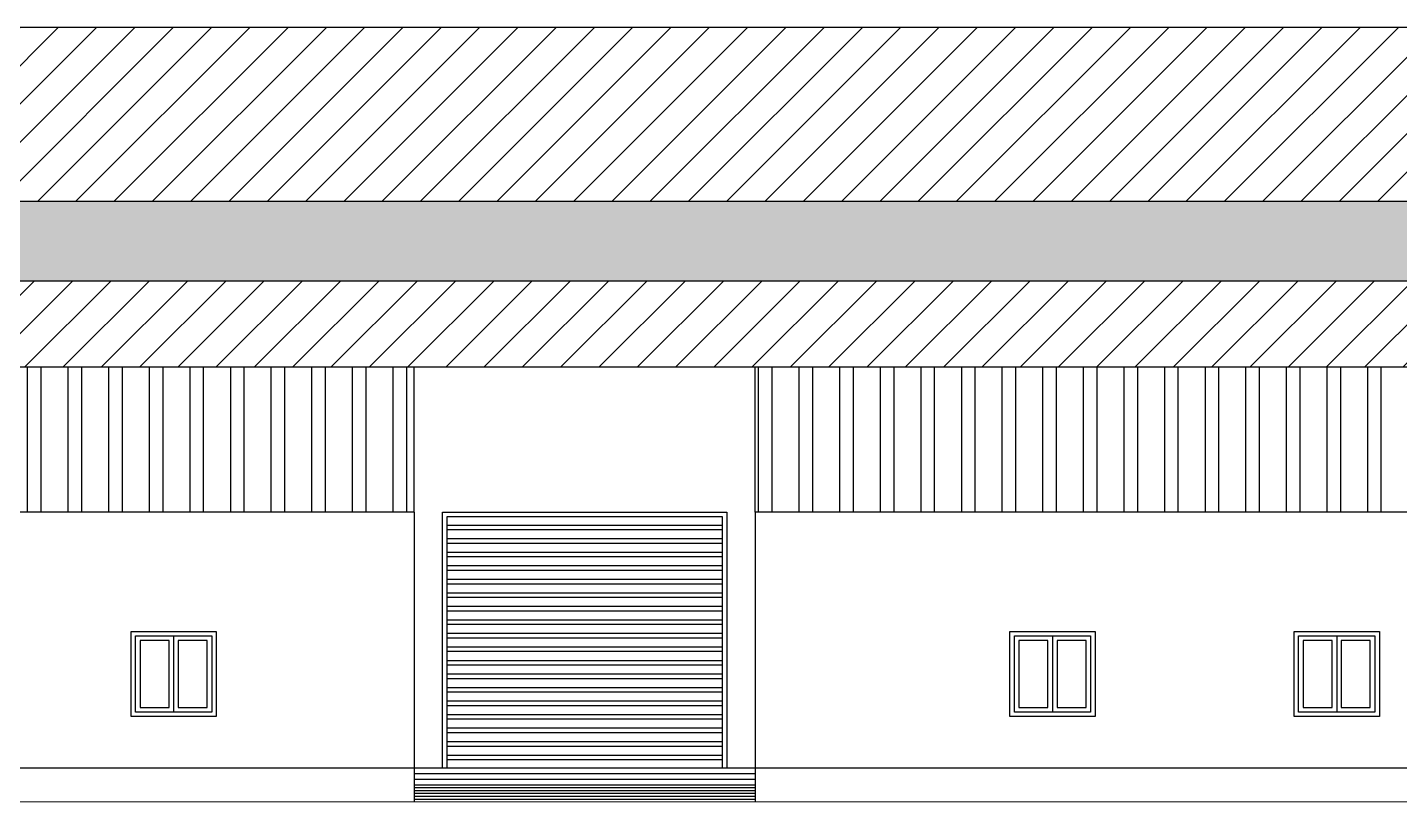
# Model space of a CAD drawing. Header units: metres. Extents: x -488 to 4759, y 38 to 2071.
# Drawn here: x 1135.58 to 1159.71, y 198.35 to 212.03 of the extents above; entities that cross this region are included whole.
import ezdxf

# ---------------------------------------------------------------- set-up
doc = ezdxf.new("R2010")
doc.units = ezdxf.units.M
doc.header["$MEASUREMENT"] = 0
doc.layers.add('0 @ 1', color=7, linetype='Continuous')
doc.styles.add('CODE', font='swissc.ttf', dxfattribs={"height": 0.25})
doc.dimstyles.new('OUTER', dxfattribs={"dimscale": 0, "dimtxt": 0.3, "dimasz": 0.18, "dimexe": 0.18, "dimexo": 0.0625, "dimgap": 0.09, "dimtad": 0, "dimzin": 0, "dimdsep": 46, "dimtxsty": 'CODE', "dimcen": 0.09, "dimse1": 1, "dimse2": 1, "dimclrd": 8, "dimclrt": 1, "dimadec": 0, "dimazin": 0, "dimtfac": 1, "dimtofl": 0, "dimtmove": 0, "dimatfit": 3, "dimfxl": 0, "dimtolj": 1, "dimtzin": 0, "dimarcsym": 0})

# ---------------------------------------------------------------- blocks, each defined once
blk = doc.blocks.new('_ArchTick')
at = {"const_width": 0.15}
blk.add_lwpolyline([(-0.5, -0.5), (0.5, 0.5)], dxfattribs=at)
blk = doc.blocks.new('*D177')
at = {"color": 0, "lineweight": -2}
for p, q in [((1120.032, 198.299), (1120.032, 191.926)), ((1120.032, 184.669), (1120.032, 191.042))]:
    blk.add_line(p, q, dxfattribs=at)
at = {"layer": 'Defpoints', "color": 0, "lineweight": -2}
for p in [(1147.617, 198.299), (1120.032, 184.669), (1147.617, 184.669)]:
    blk.add_point(p, dxfattribs=at)
at = {"color": 0, "lineweight": -2, "xscale": 0.2, "yscale": 0.2, "zscale": 0.2}
for p, rotation in [((1120.032, 198.299), 90), ((1120.032, 184.669), 270)]:
    blk.add_blockref('_ArchTick', p, dxfattribs=dict(at, rotation=rotation))
at = {"color": 0, "lineweight": -2, "insert": (1120.032, 191.484), "char_height": 0.25, "attachment_point": 5, "rotation": 90, "style": 'CODE'}
blk.add_mtext('\\A1;13.63', dxfattribs=at)

msp = doc.modelspace()

# ---------------------------------------------------------------- hatches: boundary and pattern name
h = msp.add_hatch()
h.set_pattern_fill('ANSI31', color=256, scale=0.15)
h.set_pattern_definition([(45, (770.21773, 172.78225), (-0.3367596, 0.3367596), [])])
h.paths.add_polyline_path([(1192.31717, 207.56159), (1118.66857, 207.56159), (1118.66857, 206.0438), (1192.31717, 206.0438)])
h.paths.add_polyline_path([(1118.66857, 212.02648), (1118.66857, 208.96361), (1192.31717, 208.96361), (1192.31717, 212.02648)])
h = msp.add_hatch()
h.set_pattern_fill('HEX', color=256, scale=0.1)
h.set_pattern_definition([(0, (1297.85915, 177.25016), (0, 0.5499261), [0.3175, -0.635]), (120, (1297.85915, 177.25016), (-0.47625, -0.274963), [0.3175, -0.635]), (60, (1298.17665, 177.25016), (-0.47625, 0.274963), [0.3175, -0.635])])
h.paths.add_polyline_path([(1118.66857, 208.96361), (1192.31717, 208.96361), (1192.31717, 207.56159), (1118.66857, 207.56159)])
h = msp.add_hatch()
h.set_pattern_fill('ANSI32', color=256, scale=0.075, angle=45)
h.set_pattern_definition([(90, (1297.7419, 177.29616), (-0.714375, 1e-16), []), (90, (1297.98004, 177.5343), (-0.714375, 1e-16), [])])
h.paths.add_polyline_path([(1118.66857, 206.0438), (1142.37717, 206.0438), (1142.37717, 203.49561), (1118.66857, 203.49561)])
h.paths.add_polyline_path([(1148.37717, 206.0438), (1192.31717, 206.0438), (1192.31717, 203.49561), (1148.37717, 203.49561)])

# ---------------------------------------------------------------- linework, layer by layer
for p, q in [((1192.31717, 212.02648), (1118.66857, 212.02648)), ((1192.31717, 208.96361), (1118.66857, 208.96361)), ((1192.31717, 207.56159), (1118.66857, 207.56159)), ((1192.31717, 206.0438), (1118.66857, 206.0438)), ((1192.31717, 206.0438), (1118.66857, 206.0438)), ((1142.37717, 203.49561), (1142.37717, 206.0438)), ((1148.37717, 203.49561), (1148.37717, 206.0438)), ((1142.37717, 203.49561), (1118.66857, 203.49561)), ((1142.37717, 203.49561), (1142.37717, 198.39561)), ((1142.87717, 198.99561), (1142.87717, 203.49561)), ((1142.87717, 203.49561), (1147.87717, 203.49561)), ((1147.87717, 203.49561), (1147.87717, 198.99561)), ((1148.37717, 203.49561), (1148.37717, 198.39561)), ((1192.31717, 203.49561), (1148.37717, 203.49561)), ((1142.95717, 198.99561), (1142.95717, 203.41561)), ((1142.95717, 203.41561), (1147.79717, 203.41561)), ((1142.95717, 203.26752), (1147.79717, 203.26752)), ((1147.79717, 203.41561), (1147.79717, 198.99561)), ((1142.95717, 203.18815), (1147.79717, 203.18815)), ((1142.95717, 203.0294), (1147.79717, 203.0294)), ((1142.95717, 202.95002), (1147.79717, 202.95002)), ((1142.95717, 202.79127), (1147.79717, 202.79127)), ((1142.95717, 202.7119), (1147.79717, 202.7119)), ((1142.95717, 202.55315), (1147.79717, 202.55315)), ((1142.95717, 202.47377), (1147.79717, 202.47377)), ((1142.95717, 202.31502), (1147.79717, 202.31502)), ((1142.95717, 202.23565), (1147.79717, 202.23565)), ((1142.95717, 202.0769), (1147.79717, 202.0769)), ((1142.95717, 201.99752), (1147.79717, 201.99752)), ((1142.95717, 201.83877), (1147.79717, 201.83877)), ((1142.95717, 201.7594), (1147.79717, 201.7594)), ((1142.95717, 201.60065), (1147.79717, 201.60065)), ((1138.14717, 201.31561), (1138.14717, 199.97561)), ((1142.95717, 201.52127), (1147.79717, 201.52127)), ((1142.95717, 201.36252), (1147.79717, 201.36252)), ((1153.60717, 201.31561), (1153.60717, 199.97561)), ((1158.60717, 201.31561), (1158.60717, 199.97561)), ((1142.95717, 201.28315), (1147.79717, 201.28315)), ((1142.95717, 201.1244), (1147.79717, 201.1244)), ((1142.95717, 201.04502), (1147.79717, 201.04502)), ((1142.95717, 200.88627), (1147.79717, 200.88627)), ((1142.95717, 200.8069), (1147.79717, 200.8069)), ((1142.95717, 200.64815), (1147.79717, 200.64815)), ((1142.95717, 200.56877), (1147.79717, 200.56877)), ((1142.95717, 200.41002), (1147.79717, 200.41002)), ((1142.95717, 200.33065), (1147.79717, 200.33065)), ((1142.95717, 200.1719), (1147.79717, 200.1719)), ((1142.95717, 200.09252), (1147.79717, 200.09252)), ((1142.95717, 199.93377), (1147.79717, 199.93377)), ((1142.95717, 199.8544), (1147.79717, 199.8544)), ((1142.95717, 199.69565), (1147.79717, 199.69565)), ((1142.95717, 199.61627), (1147.79717, 199.61627)), ((1142.95717, 199.45752), (1147.79717, 199.45752)), ((1142.95717, 199.37815), (1147.79717, 199.37815)), ((1142.95717, 199.2194), (1147.79717, 199.2194)), ((1142.95717, 199.14002), (1147.79717, 199.14002)), ((1118.66857, 198.99561), (1192.31717, 198.99561)), ((1142.37717, 198.89561), (1148.37717, 198.89561)), ((1142.37717, 198.79561), (1148.37717, 198.79561)), ((1142.37717, 198.69561), (1148.37717, 198.69561)), ((1142.37717, 198.64561), (1148.37717, 198.64561)), ((1142.37717, 198.59561), (1148.37717, 198.59561)), ((1142.37717, 198.54561), (1148.37717, 198.54561)), ((1142.37717, 198.49561), (1148.37717, 198.49561)), ((1142.37717, 198.44561), (1148.37717, 198.44561))]:
    msp.add_line(p, q)
at = {"lineweight": 9}
msp.add_line((1117.46857, 198.39561), (1193.47777, 198.39561), dxfattribs=at)
for points in [[(1137.39717, 201.39561), (1138.89717, 201.39561), (1138.89717, 199.89561), (1137.39717, 199.89561)], [(1137.47717, 201.31561), (1138.81717, 201.31561), (1138.81717, 199.97561), (1137.47717, 199.97561)], [(1152.85717, 201.39561), (1154.35717, 201.39561), (1154.35717, 199.89561), (1152.85717, 199.89561)], [(1152.93717, 201.31561), (1154.27717, 201.31561), (1154.27717, 199.97561), (1152.93717, 199.97561)], [(1157.85717, 201.39561), (1159.35717, 201.39561), (1159.35717, 199.89561), (1157.85717, 199.89561)], [(1157.93717, 201.31561), (1159.27717, 201.31561), (1159.27717, 199.97561), (1157.93717, 199.97561)], [(1138.06717, 201.23561), (1137.55717, 201.23561), (1137.55717, 200.05561), (1138.06717, 200.05561)], [(1138.73717, 201.23561), (1138.22717, 201.23561), (1138.22717, 200.05561), (1138.73717, 200.05561)], [(1153.52717, 201.23561), (1153.01717, 201.23561), (1153.01717, 200.05561), (1153.52717, 200.05561)], [(1154.19717, 201.23561), (1153.68717, 201.23561), (1153.68717, 200.05561), (1154.19717, 200.05561)], [(1158.52717, 201.23561), (1158.01717, 201.23561), (1158.01717, 200.05561), (1158.52717, 200.05561)], [(1159.19717, 201.23561), (1158.68717, 201.23561), (1158.68717, 200.05561), (1159.19717, 200.05561)]]:
    msp.add_lwpolyline(points, close=True)

# ---------------------------------------------------------------- dimensions: what is measured, and where the dimension line sits
at = {"layer": '0 @ 1', "lineweight": -2}
dim = msp.add_linear_dim(base=(1120.03168, 184.66859), p1=(1147.61666, 198.29946), p2=(1147.61665, 184.66859), angle=90, dimstyle='OUTER', override={"dimscale": 1, "dimtxt": 0.25, "dimasz": 0.2, "dimblk": 'ArchTick', "dimclrd": 0, "dimclrt": 0, "dimtix": 0, "dimtofl": 0, "dimtmove": 0, "dimatfit": 3, "dimfxl": 25.4}, dxfattribs=at)
dim.commit()
dim.dimension.update_dxf_attribs({"geometry": '*D177', "text_midpoint": (1120.03168, 191.48402)})

doc.saveas('drawing.dxf')
